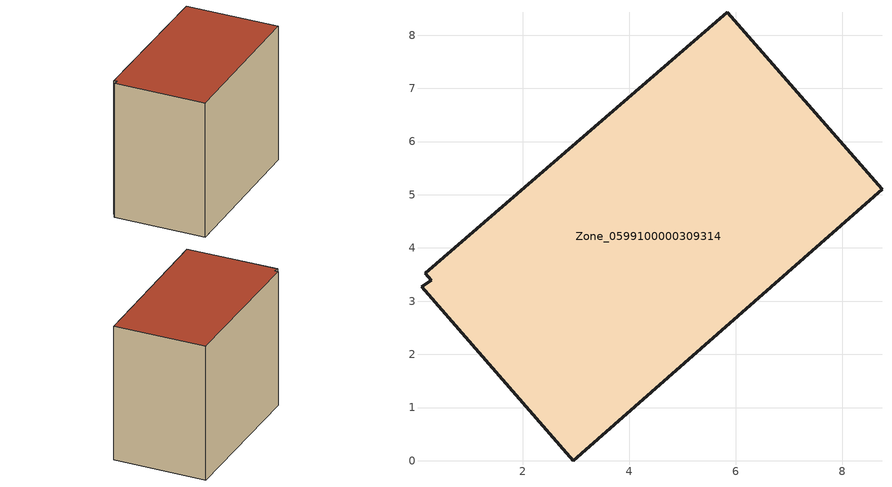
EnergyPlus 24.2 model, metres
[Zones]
Zone_0599100000309314
 floor ground (C_G): 8.75,5.1 2.95,0 0.09,3.27 0.28,3.39 0.17,3.52 5.84,8.43 z0
 wall outside (C_F): 8.75,5.1 5.84,8.43 0.17,3.52 0.28,3.39 0.09,3.27 2.95,0 8.75,5.1 z0:6.63
 roof outside (C_R): 2.95,0 8.75,5.1 5.84,8.43 0.17,3.52 0.28,3.39 0.09,3.27 z6.63
[BUILDING]
Pand.0599100000309314: North Axis=0; Terrain=City; Loads Convergence Tolerance Value=0.04; Temperature Convergence Tolerance Value=0.4; Solar Distribution=FullExterior; Maximum Number of Warmup Days=25; Minimum Number of Warmup Days=1
[Site:Location]
Rotterdam.The.Hague.AP_ZH_NLD Design_Conditions: Latitude=51.96; Longitude=4.45; Time Zone=1; Elevation=-4.5
[SITE:GROUNDTEMPERATURE:BUILDINGSURFACE]
18, 18, 18, 18, 18, 18, 18, 18, 18, 18, 18, 18
[MATERIAL] Thermal Absorptance=0.9; Solar Absorptance=0.7; Visible Absorptance=0.7
Name | Roughness | Thickness | Conductivity | Density | Specific Heat
G.TI.1946 | MediumSmooth | 0.15 | 1 | 540 | 1210
F.TI.1946 | Rough | 0.3 | 0.857143 | 1920 | 840
R.TI.1946 | MediumRough | 0.2 | 0.1 | 1500 | 1000
[CONSTRUCTION]
C_G: G.TI.1946
C_F: F.TI.1946
C_R: R.TI.1946
[ZONE]
Zone_0599100000309314: Type=1; Multiplier=1; Ceiling Height=Autocalculate; Volume=Autocalculate; Floor Area=autocalculate; Part of Total Floor Area=Yes
[ZONEINFILTRATION:DESIGNFLOWRATE]
Infil_Zone_0599100000309314: Zone or ZoneList or Space or SpaceList=Zone_0599100000309314; Schedule=AlwaysOn; Design Flow Rate Calculation Method=Flow/Area; Flow Rate per Floor Area=0.003; Constant Term Coefficient=1; Temperature Term Coefficient=0; Velocity Term Coefficient=0; Velocity Squared Term Coefficient=0
[HVACTEMPLATE:ZONE:IDEALLOADSAIRSYSTEM]
Zone_0599100000309314: Maximum Heating Supply Air Temperature=50; Minimum Cooling Supply Air Temperature=13; Maximum Heating Supply Air Humidity Ratio=0.0156; Minimum Cooling Supply Air Humidity Ratio=0.0077; Heating Limit=NoLimit; Cooling Limit=NoLimit; Dehumidification Control Type=ConstantSensibleHeatRatio; Cooling Sensible Heat Ratio=0.7; Dehumidification Setpoint=60; Humidification Control Type=None; Humidification Setpoint=30; Outdoor Air Method=None; Outdoor Air Flow Rate per Person=0.00944; Outdoor Air Flow Rate per Zone Floor Area=0; Outdoor Air Flow Rate per Zone=0; Demand Controlled Ventilation Type=None; Outdoor Air Economizer Type=NoEconomizer; Heat Recovery Type=None; Sensible Heat Recovery Effectiveness=0.7; Latent Heat Recovery Effectiveness=0.65
[ZONECONTROL:THERMOSTAT]
ThermostatControl_Zone_0599100000309314: Zone or ZoneList=Zone_0599100000309314; Control Type Schedule=DualSetpointControlType; Control 1=Thermostat_Zone_0599100000309314; Temperature Difference Between Cutout And Setpoint=0
[THERMOSTATSETPOINT:DUALSETPOINT]
Thermostat_Zone_0599100000309314: Heating Setpoint Temperature Schedule=HeatingSetpoint_Zone_0599100000309314; Cooling Setpoint Temperature Schedule=CoolingSetpoint_Zone_0599100000309314
[SCHEDULE:COMPACT]
HeatingSetpoint_Zone_0599100000309314: Through: 12/31, For: AllDays, Until: 24:00, 21
CoolingSetpoint_Zone_0599100000309314: Through: 12/31, For: AllDays, Until: 24:00, 24
DualSetpointControlType: Through: 12/31, For: AllDays, Until: 24:00, 4
AlwaysOn: Through: 12/31, For: AllDays, Until: 24:00, 1
